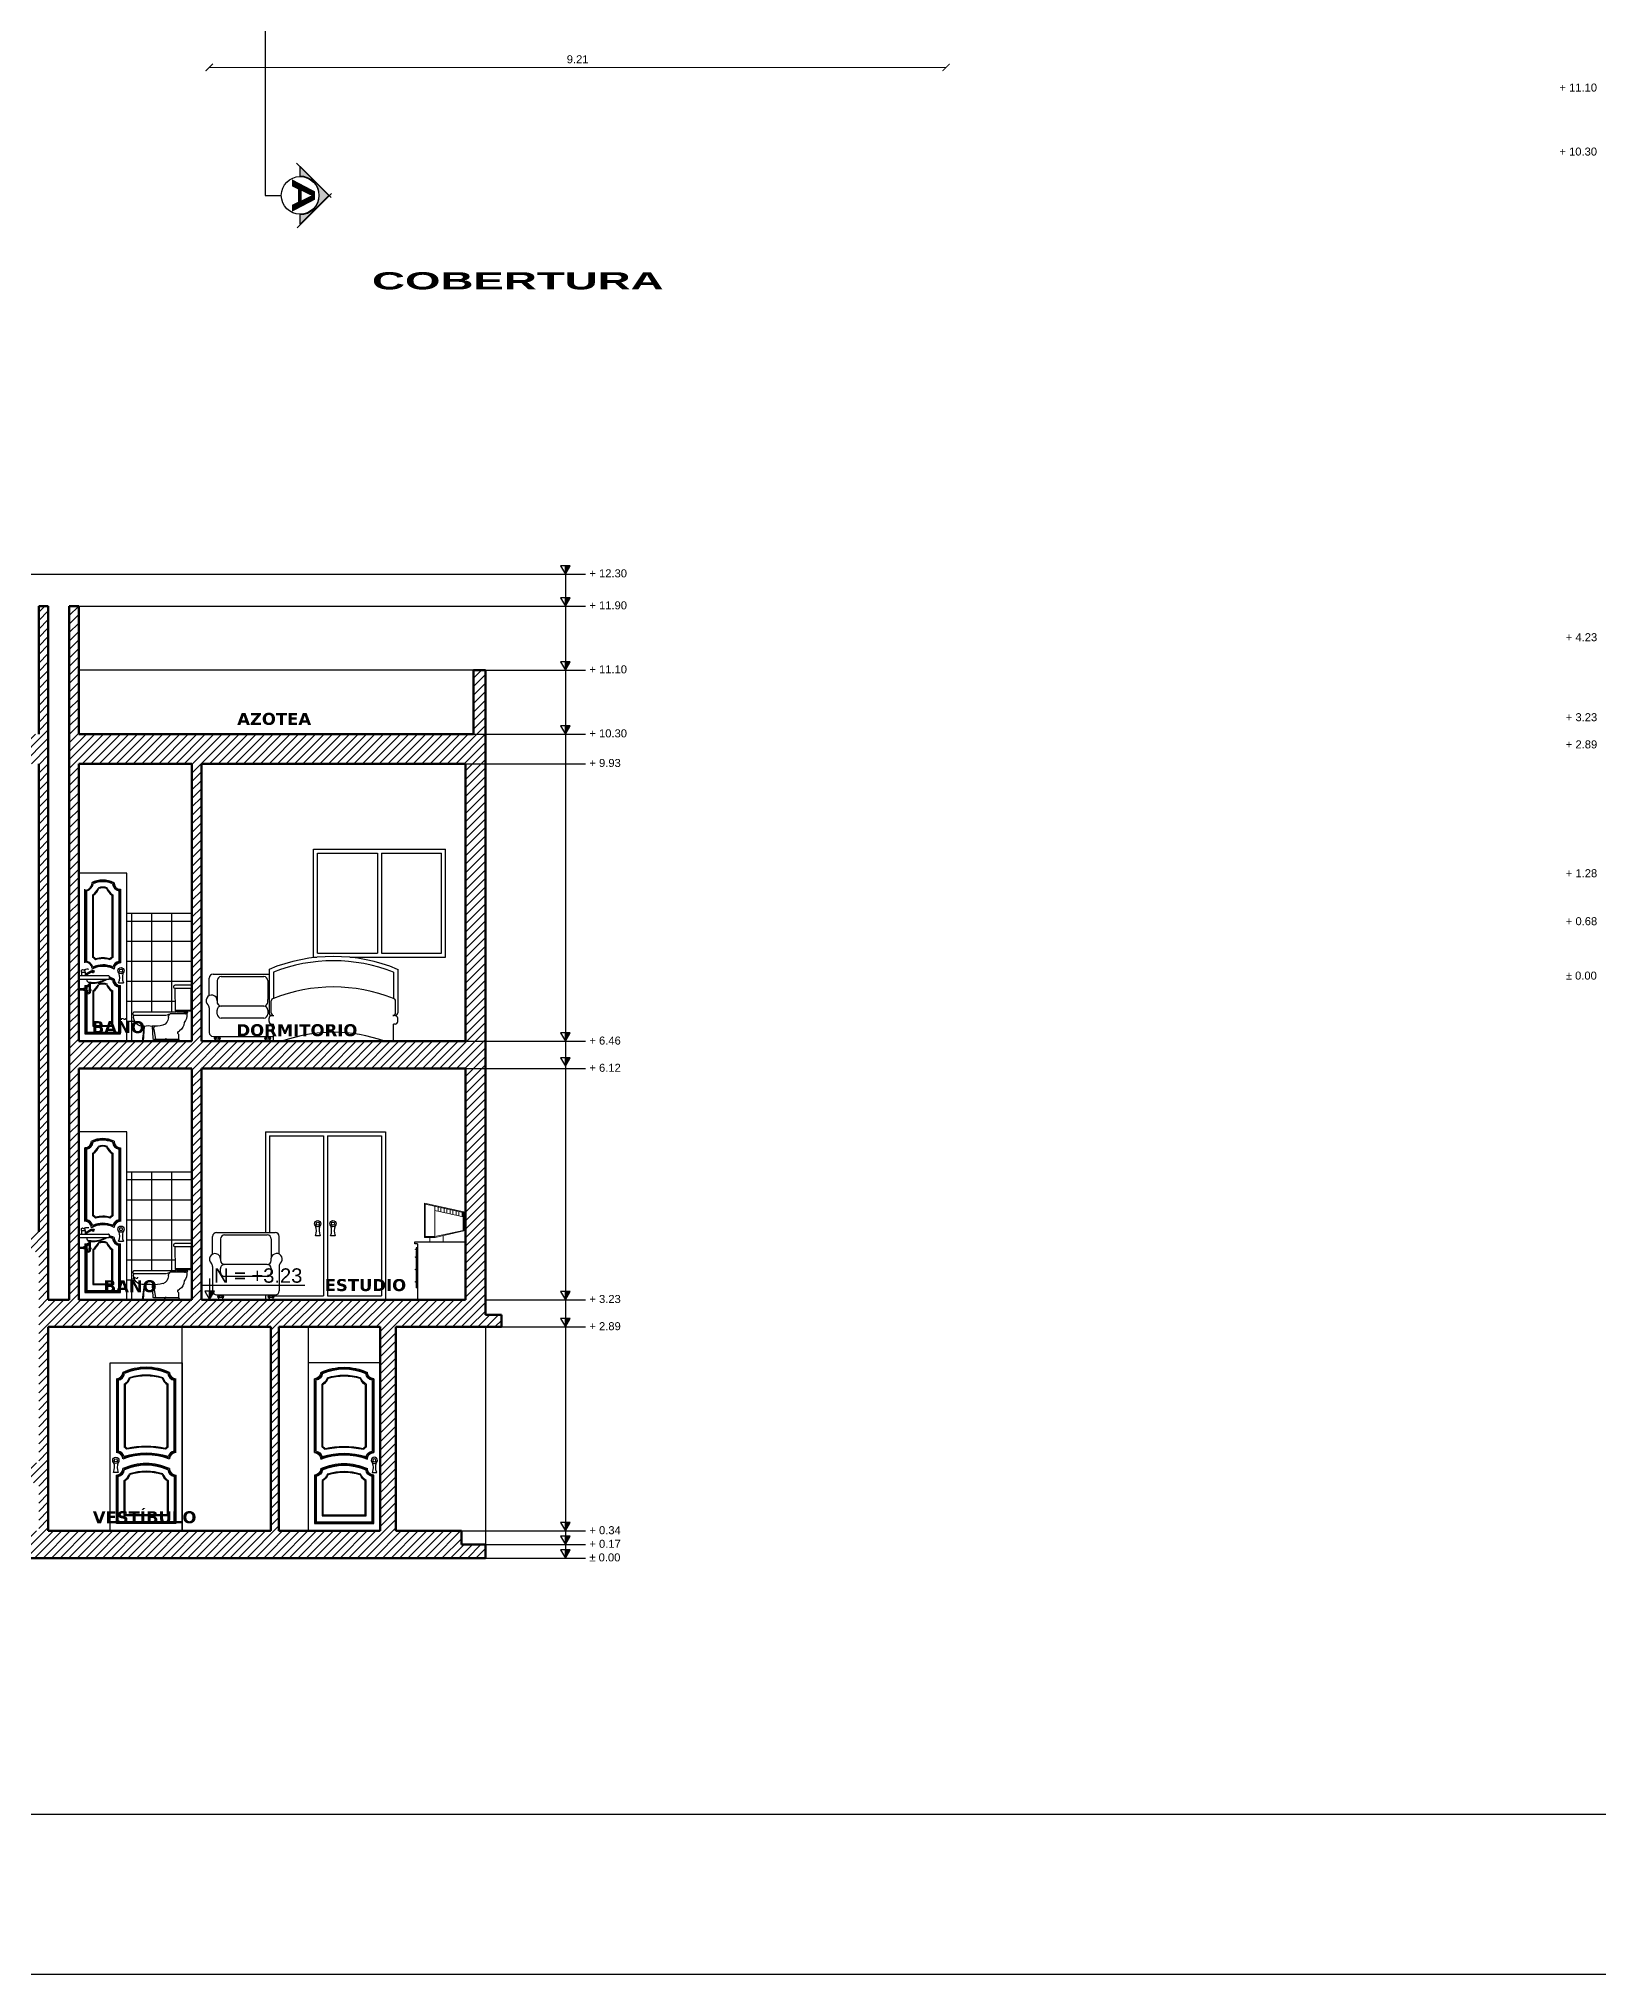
# Model space of a CAD drawing. Header units: inches. Extents: x 20.7 to 104.8, y 84.5 to 143.9.
# Drawn here: x 65.79 to 85.28, y 84.49 to 108.68 of the extents above; entities that cross this region are included whole.
import ezdxf
from ezdxf.enums import TextEntityAlignment as Align

# ---------------------------------------------------------------- set-up
doc = ezdxf.new("R2010")
doc.units = ezdxf.units.IN
doc.header["$MEASUREMENT"] = 0
doc.linetypes.add('CONTINUA', pattern=[0])
for name, color, linetype in [('Baño', 2, 'Continuous'), ('Cotas', 60, 'Continuous'), ('Electrodomésticos', 34, 'Continuous'), ('Formato', 77, 'Continuous'), ('Linea de corte', 30, 'Continuous'), ('Mobiliario', 2, 'Continuous'), ('Pared lejana', 152, 'Continuous'), ('Puertas', 1, 'Continuous'), ('Texto', 98, 'Continuous'), ('Textura piso', 8, 'Continuous'), ('Ventana', 4, 'Continuous')]:
    doc.layers.add(name, color=color, linetype=linetype)
doc.layers.add('Paredes', color=5, linetype='Continuous', lineweight=80)
doc.styles.add('SANSSERIFBOLD', font='sasb____.pfb', dxfattribs={"width": 0.85, "height": 0.6})
doc.styles.get("Standard").update_dxf_attribs({"font": 'arial.ttf'})
doc.dimstyles.new('Cotas', dxfattribs={"dimtxt": 0.1, "dimasz": 0.09, "dimexe": 0.2, "dimexo": 0.4, "dimgap": 0.05, "dimtad": 1, "dimzin": 0, "dimdsep": 46, "dimtxsty": 'Standard', "dimblk": 'ARCHTICK', "dimcen": 0.09, "dimse1": 1, "dimse2": 1, "dimclrd": 60, "dimclre": 256, "dimadec": 0, "dimazin": 0, "dimtfac": 1, "dimtix": 1, "dimtofl": 0, "dimtmove": 1, "dimatfit": 3, "dimfxl": 0, "dimtolj": 1, "dimtzin": 0, "dimlwd": 9, "dimarcsym": 0})

# ---------------------------------------------------------------- blocks, each defined once
blk = doc.blocks.new('Puerta ele')
at = {"layer": 'Puertas', "linetype": 'Continuous'}
for p, q in [((330.196, 32.366), (330.196, 34.466)), ((330.196, 34.466), (331.096, 34.466)), ((331.096, 34.466), (331.096, 32.366)), ((330.274, 34.267), (330.274, 33.346)), ((330.285, 34.257), (330.285, 33.356)), ((330.296, 34.248), (330.296, 33.365)), ((330.371, 34.199), (330.371, 33.414)), ((330.382, 34.193), (330.382, 33.42)), ((330.91, 33.42), (330.91, 34.193)), ((330.921, 33.414), (330.921, 34.199)), ((330.996, 33.365), (330.996, 34.248)), ((331.007, 33.356), (331.007, 34.257)), ((331.018, 33.346), (331.018, 34.267)), ((330.297, 33.098), (330.238, 33.098)), ((330.274, 32.458), (330.274, 33.064)), ((330.285, 32.469), (330.285, 33.054)), ((330.296, 32.48), (330.296, 33.045)), ((330.371, 32.555), (330.371, 32.996)), ((330.382, 32.566), (330.382, 32.99)), ((330.91, 32.99), (330.91, 32.566)), ((330.921, 32.996), (330.921, 32.555)), ((330.996, 33.045), (330.996, 32.48)), ((331.007, 33.054), (331.007, 32.469)), ((331.018, 33.064), (331.018, 32.458)), ((331.018, 32.458), (330.274, 32.458)), ((331.007, 32.469), (330.285, 32.469)), ((330.996, 32.48), (330.296, 32.48)), ((330.921, 32.555), (330.371, 32.555)), ((330.91, 32.566), (330.382, 32.566)), ((331.096, 32.366), (330.196, 32.366))]:
    blk.add_line(p, q, dxfattribs=at)
for radius in [0.039, 0.0194]:
    blk.add_circle((330.267, 33.248), radius, dxfattribs=at)
for centre, radius, start, end in [((330.646, 33.715), 0.696, 65.282, 114.718), ((330.646, 33.709), 0.691, 66.0655, 113.9345), ((330.646, 33.703), 0.687, 66.8231, 113.1769), ((330.274, 34.348), 0.0807, 270, 360), ((330.274, 34.348), 0.0915, 276.7563, 355.959), ((330.274, 34.348), 0.102, 282.1532, 352.5847), ((330.274, 34.348), 0.178, 303.0557, 338.1439), ((330.274, 34.348), 0.188, 304.8499, 336.776), ((330.646, 33.649), 0.665, 71.8684, 108.1316), ((330.646, 33.64), 0.664, 72.5911, 107.4089), ((331.018, 34.348), 0.188, 203.224, 235.1501), ((331.018, 34.348), 0.178, 201.8561, 236.9443), ((331.018, 34.348), 0.102, 187.4153, 257.8468), ((331.018, 34.348), 0.0915, 184.041, 263.2437), ((331.018, 34.348), 0.0807, 180, 270), ((330.274, 33.265), 0.178, 42.8508, 56.9443), ((330.274, 33.265), 0.188, 44.874, 55.1501), ((330.646, 32.327), 1.086, 77.1532, 102.8468), ((330.646, 32.312), 1.111, 77.6199, 102.3801), ((331.018, 33.265), 0.188, 124.8499, 135.126), ((331.018, 33.265), 0.178, 123.0557, 137.1492), ((330.092, 33.161), 0.159, 336.6196, 22.0435), ((330.274, 33.265), 0.0807, 0, 90), ((330.443, 33.161), 0.159, 157.9565, 203.3804), ((330.274, 33.265), 0.0915, 9.8943, 83.2437), ((330.274, 33.265), 0.102, 17.2566, 77.8468), ((330.646, 32.462), 0.854, 70.0822, 109.9178), ((330.646, 32.513), 0.696, 65.282, 114.718), ((330.646, 32.444), 0.882, 71.3895, 108.6105), ((330.646, 32.506), 0.691, 66.0655, 113.9345), ((330.646, 32.428), 0.909, 72.4562, 107.5438), ((330.646, 32.5), 0.687, 66.8231, 113.1769), ((331.018, 33.265), 0.102, 102.1532, 162.7434), ((331.018, 33.265), 0.0915, 96.7563, 170.1057), ((331.018, 33.265), 0.0807, 90, 180), ((330.274, 33.145), 0.0807, 270, 360), ((330.274, 33.145), 0.0915, 276.7563, 355.959), ((330.274, 33.145), 0.102, 282.1532, 352.5847), ((330.274, 33.145), 0.178, 303.0557, 338.1439), ((330.274, 33.145), 0.188, 304.8499, 336.776), ((330.646, 32.447), 0.665, 71.8684, 108.1316), ((330.646, 32.437), 0.664, 72.5911, 107.4089), ((331.018, 33.145), 0.188, 203.224, 235.1501), ((331.018, 33.145), 0.178, 201.8561, 236.9443), ((331.018, 33.145), 0.102, 187.4153, 257.8468), ((331.018, 33.145), 0.0915, 184.041, 263.2437), ((331.018, 33.145), 0.0807, 180, 270)]:
    blk.add_arc(centre, radius, start, end, dxfattribs=at)
blk = doc.blocks.new('wc')
at = {"layer": 'Baño'}
for p, q in [((319.855, 21.444), (319.855, 21.464)), ((319.865, 21.474), (320.072, 21.474)), ((319.865, 21.434), (320.072, 21.434)), ((319.865, 21.434), (319.868, 21.152)), ((320.072, 21.434), (320.069, 21.152)), ((320.082, 21.444), (320.082, 21.464)), ((319.868, 21.152), (320.069, 21.152)), ((319.868, 21.152), (319.876, 21.141)), ((319.876, 21.141), (320.061, 21.141)), ((319.917, 21.108), (320.13, 21.108)), ((319.927, 21.141), (319.927, 21.128)), ((319.927, 21.128), (319.949, 21.128)), ((319.929, 21.128), (319.929, 21.11)), ((319.947, 21.128), (319.929, 21.124)), ((319.929, 21.126), (319.937, 21.128)), ((319.947, 21.124), (319.929, 21.121)), ((319.947, 21.121), (319.929, 21.118)), ((319.947, 21.118), (319.929, 21.115)), ((319.947, 21.114), (319.929, 21.111)), ((319.929, 21.11), (319.947, 21.11)), ((319.933, 21.128), (319.933, 21.141)), ((319.947, 21.112), (319.94, 21.11)), ((319.942, 21.128), (319.942, 21.141)), ((319.947, 21.11), (319.947, 21.128)), ((319.949, 21.128), (319.949, 21.141)), ((319.949, 21.129), (320.036, 21.129)), ((320.04, 21.141), (320.036, 21.129)), ((320.046, 21.141), (320.05, 21.129)), ((320.05, 21.129), (320.597, 21.129)), ((320.069, 21.152), (320.061, 21.141)), ((320.184, 21.089), (320.597, 21.089)), ((320.019, 20.782), (320.013, 20.759)), ((320.013, 20.759), (320.491, 20.759)), ((320.019, 20.782), (320.022, 20.846)), ((320.019, 20.782), (320.34, 20.782)), ((320.34, 20.915), (320.319, 20.782)), ((320.359, 20.935), (320.34, 20.915)), ((320.36, 20.95), (320.35, 20.792)), ((320.463, 20.95), (320.489, 20.761)), ((320.463, 20.95), (320.475, 20.761))]:
    blk.add_line(p, q, dxfattribs=at)
for centre, radius, start, end in [((319.865, 21.464), 0.01, 90, 180), ((319.865, 21.444), 0.01, 180, 270), ((320.072, 21.464), 0.01, 0, 90), ((320.072, 21.444), 0.01, 270, 0), ((319.94, 21.124), 0.0286, 144.606, 214.938), ((320.061, 21.094), 0.145, 174.3823, 221.4627), ((320.086, 21.058), 0.0674, 3.5802, 48.3296), ((320.127, 21.064), 0.0442, 52.4149, 85.745), ((320.262, 21.065), 0.109, 181.7559, 250.1429), ((320.182, 21.134), 0.0449, 230.8332, 271.9088), ((320.477, 21.071), 0.121, 263.3815, 8.6067), ((320.583, 21.109), 0.024, 303.6309, 56.3691), ((320.087, 21.003), 0.135, 182.2286, 236.0221), ((320.009, 20.867), 0.0244, 301.2229, 83.5813), ((320.188, 20.784), 0.00839, 355.0961, 184.9039), ((320.241, 20.761), 0.0418, 148.1592, 181.9786), ((320.331, 21.368), 0.418, 255.3386, 274.1335), ((320.313, 20.923), 0.0279, 342.857, 73.2642), ((320.34, 20.792), 0.01, 270, 356.3806), ((320.411, 20.771), 0.187, 74.0235, 105.9765)]:
    blk.add_arc(centre, radius, start, end, dxfattribs=at)
blk = doc.blocks.new('Lavaca')
at = {"layer": 'Baño'}
for p, q in [((329.794, 16.793), (330.272, 16.793)), ((329.794, 16.739), (329.794, 16.793)), ((329.794, 16.739), (330.281, 16.739)), ((329.929, 16.707), (329.929, 16.739)), ((330.281, 16.784), (330.281, 16.739)), ((329.794, 16.594), (329.799, 16.585)), ((329.794, 16.558), (329.794, 16.594)), ((329.799, 16.567), (329.794, 16.558)), ((329.799, 16.585), (329.871, 16.585)), ((329.799, 16.585), (329.799, 16.567)), ((329.799, 16.567), (329.871, 16.567)), ((329.884, 16.59), (329.871, 16.59)), ((329.871, 16.59), (329.871, 16.563)), ((329.871, 16.563), (329.884, 16.563)), ((329.884, 16.563), (329.884, 16.59)), ((329.889, 16.585), (329.884, 16.59)), ((329.884, 16.563), (329.889, 16.567)), ((329.893, 16.585), (329.889, 16.585)), ((329.889, 16.567), (329.889, 16.585)), ((329.893, 16.567), (329.889, 16.567)), ((329.938, 16.549), (329.902, 16.549)), ((329.902, 16.549), (329.902, 16.54)), ((329.902, 16.54), (329.938, 16.54)), ((329.92, 16.549), (329.92, 16.54)), ((329.956, 16.676), (329.932, 16.7)), ((329.938, 16.54), (329.938, 16.549)), ((329.992, 16.685), (329.947, 16.685)), ((329.956, 16.676), (329.992, 16.676)), ((329.992, 16.567), (329.956, 16.567)), ((329.956, 16.567), (329.956, 16.558)), ((329.956, 16.558), (329.992, 16.558)), ((329.961, 16.676), (329.961, 16.671)), ((329.961, 16.671), (329.988, 16.671)), ((329.965, 16.567), (329.965, 16.671)), ((329.965, 16.54), (329.965, 16.558)), ((329.974, 16.567), (329.974, 16.558)), ((329.983, 16.567), (329.983, 16.671)), ((329.983, 16.54), (329.983, 16.558)), ((329.988, 16.671), (329.988, 16.676)), ((329.992, 16.558), (329.992, 16.567))]:
    blk.add_line(p, q, dxfattribs=at)
at = {"layer": 'Baño', "ltscale": 0.5}
for p, q in [((330.012, 16.838), (330.014, 16.857)), ((330.032, 16.836), (330.012, 16.838)), ((330.035, 16.856), (330.032, 16.836)), ((330.039, 16.871), (330.035, 16.856))]:
    blk.add_line(p, q, dxfattribs=at)
for points in [[(329.842, 16.851), (329.837, 16.851), (329.837, 16.864, -0.240245), (329.852, 16.894, -0.5249)], [(329.895, 16.815), (329.981, 16.864, -0.193269), (330.039, 16.871)], [(329.895, 16.797), (329.989, 16.85, -0.193269), (330.035, 16.856, -0.193269)]]:
    blk.add_lwpolyline(points, format="xyb", dxfattribs=at)
blk.add_lwpolyline([(329.842, 16.793), (329.842, 16.851), (329.895, 16.851), (329.895, 16.793)], dxfattribs=at)
for centre, radius, start, end in [((329.875, 16.914), 0.0304, 221.3532, 294.5649), ((329.929, 16.796), 0.0991, 74.1745, 114.5649), ((329.856, 16.861), 0.0405, 345.4552, 38.5853)]:
    blk.add_arc(centre, radius, start, end, dxfattribs=at)
at = {"layer": 'Baño'}
for centre, radius, start, end in [((330.019, 17.104), 0.42, 266.3558, 299.6334), ((330.027, 17.071), 0.397, 264.9233, 303.1492), ((330.272, 16.784), 0.00901, 0, 90), ((329.893, 16.549), 0.036, 0, 90), ((329.893, 16.549), 0.018, 0, 90), ((329.947, 16.54), 0.036, 180, 0), ((329.938, 16.706), 0.00901, 180, 225), ((329.947, 16.54), 0.018, 180, 0)]:
    blk.add_arc(centre, radius, start, end, dxfattribs=at)
blk = doc.blocks.new('Cama co')
for p, q in [((318.495, 18.298), (318.495, 17.752)), ((318.548, 18.261), (318.548, 17.933)), ((320.048, 18.261), (320.048, 17.933)), ((320.102, 18.298), (320.102, 17.752)), ((318.495, 17.645), (318.495, 17.687)), ((318.521, 17.752), (318.521, 17.902)), ((318.527, 17.72), (318.554, 17.72)), ((320.07, 17.72), (320.043, 17.72)), ((320.075, 17.752), (320.075, 17.902)), ((320.102, 17.645), (320.102, 17.687)), ((318.527, 17.612), (318.548, 17.612)), ((318.548, 17.398), (318.548, 17.612)), ((320.048, 17.398), (320.048, 17.612)), ((320.07, 17.612), (320.048, 17.612)), ((318.655, 17.398), (318.548, 17.398)), ((319.941, 17.398), (320.048, 17.398))]:
    blk.add_line(p, q)
for centre, radius, start, end in [((319.298, 16.369), 2.089, 67.3801, 112.6199), ((319.298, 16.369), 2.036, 68.3817, 111.6183), ((318.554, 17.902), 0.0321, 99.5941, 180.0192), ((319.298, 16.041), 2.036, 68.3817, 111.6183), ((320.043, 17.902), 0.0321, 359.9808, 80.4059), ((318.527, 17.752), 0.0321, 179.9729, 270.0271), ((318.527, 17.687), 0.0321, 89.9808, 180.0192), ((318.554, 17.752), 0.0321, 179.9808, 270.0192), ((320.043, 17.752), 0.0321, 269.9808, 0.0192), ((320.07, 17.752), 0.0321, 269.9729, 0.0192), ((320.07, 17.687), 0.0321, 359.9808, 90.0192), ((318.527, 17.645), 0.0321, 179.9808, 270.0192), ((319.298, 15.616), 1.894, 70.1609, 109.8391), ((320.07, 17.645), 0.0321, 269.9808, 0.0192)]:
    blk.add_arc(centre, radius, start, end)
at = {"layer": 'Mobiliario'}
blk.add_line((320.048, 17.398), (320.048, 17.398), dxfattribs=at)
blk = doc.blocks.new('puerta ed')
at = {"layer": 'Puertas', "linetype": 'Continuous'}
for p, q in [((316.715, 32.19), (316.115, 32.19)), ((316.115, 32.19), (316.115, 30.09)), ((316.715, 30.09), (316.715, 32.19)), ((316.193, 31.069), (316.193, 31.99)), ((316.204, 31.08), (316.204, 31.98)), ((316.215, 31.089), (316.215, 31.971)), ((316.615, 31.971), (316.615, 31.089)), ((316.626, 31.98), (316.626, 31.08)), ((316.637, 31.99), (316.637, 31.069)), ((316.29, 31.138), (316.29, 31.922)), ((316.301, 31.143), (316.301, 31.917)), ((316.529, 31.917), (316.529, 31.143)), ((316.54, 31.922), (316.54, 31.138)), ((316.193, 30.788), (316.193, 30.748)), ((316.193, 30.734), (316.193, 30.182)), ((316.204, 30.778), (316.204, 30.745)), ((316.204, 30.728), (316.204, 30.72)), ((316.215, 30.768), (316.215, 30.737)), ((316.614, 30.822), (316.673, 30.822)), ((316.615, 30.203), (316.615, 30.768)), ((316.626, 30.192), (316.626, 30.778)), ((316.637, 30.182), (316.637, 30.788)), ((316.204, 30.713), (316.204, 30.192)), ((316.215, 30.693), (316.215, 30.203)), ((316.29, 30.72), (316.29, 30.278)), ((316.301, 30.714), (316.301, 30.289)), ((316.529, 30.289), (316.529, 30.714)), ((316.54, 30.278), (316.54, 30.72)), ((316.29, 30.278), (316.54, 30.278)), ((316.301, 30.289), (316.529, 30.289)), ((316.115, 30.09), (316.715, 30.09)), ((316.193, 30.182), (316.637, 30.182)), ((316.204, 30.192), (316.626, 30.192)), ((316.215, 30.203), (316.615, 30.203))]:
    blk.add_line(p, q, dxfattribs=at)
for radius in [0.039, 0.0194]:
    blk.add_circle((316.644, 30.972), radius, dxfattribs=at)
for centre, radius, start, end in [((316.193, 32.071), 0.0915, 276.7563, 355.959), ((316.193, 32.071), 0.102, 282.1532, 352.5847), ((316.193, 32.071), 0.178, 303.0557, 338.3284), ((316.193, 32.071), 0.188, 304.8499, 337.3092), ((316.637, 32.071), 0.188, 202.8463, 235.1501), ((316.637, 32.071), 0.178, 201.8561, 236.9443), ((316.637, 32.071), 0.102, 187.4153, 257.8468), ((316.637, 32.071), 0.0915, 184.041, 263.2437), ((316.637, 32.071), 0.0807, 180, 270), ((316.193, 30.989), 0.0915, 9.8943, 83.2437), ((316.193, 30.989), 0.102, 17.2566, 77.8468), ((316.193, 30.989), 0.178, 42.3361, 56.9443), ((316.193, 30.989), 0.188, 44.1658, 55.1501), ((316.637, 30.989), 0.188, 124.8499, 135.126), ((316.637, 30.989), 0.178, 123.0557, 136.8765), ((316.637, 30.989), 0.102, 102.1532, 161.1084), ((316.637, 30.989), 0.0915, 96.7563, 167.9569), ((316.637, 30.989), 0.0807, 90, 177.3597), ((316.193, 30.868), 0.0807, 270, 313.3906), ((316.193, 30.868), 0.0915, 276.7563, 307.3115), ((316.193, 30.868), 0.102, 282.1532, 302.8433), ((316.193, 30.868), 0.178, 303.0557, 337.7502), ((316.193, 30.868), 0.188, 304.8499, 336.776), ((316.637, 30.868), 0.188, 203.224, 235.1501), ((316.637, 30.868), 0.178, 202.2498, 236.9443), ((316.637, 30.868), 0.102, 187.4153, 257.8468), ((316.637, 30.868), 0.0915, 184.2598, 263.2437), ((316.637, 30.868), 0.0807, 180.5111, 270), ((316.468, 30.885), 0.159, 336.6196, 22.0435), ((316.819, 30.885), 0.159, 157.9565, 203.3804)]:
    blk.add_arc(centre, radius, start, end, dxfattribs=at)
at = {"layer": 'Puertas'}
for centre, radius, start, end in [((316.415, 31.783), 0.321, 63.9462, 116.0538), ((316.415, 31.783), 0.311, 65.1941, 114.8059), ((316.415, 31.783), 0.301, 66.438, 113.562), ((316.415, 31.884), 0.134, 64.5328, 114.9321), ((316.415, 31.884), 0.124, 66.7847, 112.6403), ((316.419, 30.724), 0.302, 62.8881, 118.6218), ((316.419, 30.724), 0.311, 65.5965, 115.8002), ((316.419, 30.724), 0.321, 67.8111, 113.4644), ((316.419, 30.812), 0.311, 73.4925, 107.6321), ((316.419, 30.812), 0.321, 74.7354, 106.3516), ((316.415, 30.681), 0.134, 64.5328, 115.4672), ((316.415, 30.681), 0.124, 66.7847, 113.2153), ((316.415, 30.579), 0.321, 63.9462, 75.5736), ((316.415, 30.579), 0.311, 65.1941, 75.0993), ((316.415, 30.579), 0.301, 66.438, 74.5924)]:
    blk.add_arc(centre, radius, start, end, dxfattribs=at)
blk = doc.blocks.new('Sill2')
at = {"layer": 'Mobiliario', "linetype": 'Continuous', "ltscale": 0.03}
for p, q in [((317.796, 34.16), (318.495, 34.16)), ((317.896, 34.128), (318.428, 34.128)), ((317.746, 33.89), (317.746, 34.11)), ((317.846, 34.078), (317.846, 33.81)), ((318.478, 34.078), (318.478, 33.841)), ((317.746, 33.737), (317.746, 33.43)), ((317.846, 33.66), (317.846, 33.71)), ((317.846, 33.66), (317.846, 33.71)), ((318.428, 33.76), (317.896, 33.76)), ((318.478, 33.81), (318.478, 33.841)), ((318.478, 33.71), (318.478, 33.66)), ((318.428, 33.61), (317.896, 33.61)), ((317.796, 33.38), (317.844, 33.38)), ((317.796, 33.38), (318.528, 33.38)), ((317.807, 33.35), (317.887, 33.35)), ((317.82, 33.37), (317.82, 33.38)), ((317.827, 33.36), (317.82, 33.37)), ((317.827, 33.36), (317.827, 33.38)), ((317.867, 33.36), (317.867, 33.38)), ((317.867, 33.36), (317.874, 33.37)), ((317.874, 33.37), (317.874, 33.38)), ((318.437, 33.35), (318.517, 33.35)), ((318.45, 33.37), (318.45, 33.38)), ((318.457, 33.36), (318.45, 33.37)), ((318.457, 33.36), (318.457, 33.38)), ((318.478, 33.38), (318.528, 33.38)), ((318.497, 33.36), (318.497, 33.38)), ((318.497, 33.36), (318.503, 33.37)), ((318.503, 33.37), (318.503, 33.38))]:
    blk.add_line(p, q, dxfattribs=at)
for centre, radius, start, end in [((317.796, 34.11), 0.05, 90, 180), ((317.896, 34.078), 0.05, 90, 180), ((318.428, 34.078), 0.05, 0, 90), ((317.776, 33.827), 0.07, 0, 228.1897), ((318.547, 33.827), 0.07, 138.1773, 167.8758), ((317.696, 33.737), 0.05, 0, 48.1897), ((317.896, 33.81), 0.05, 180, 270), ((317.896, 33.81), 0.05, 180, 233.1301), ((317.893, 33.712), 0.0475, 87.0331, 183.0575), ((317.896, 33.66), 0.05, 180, 270), ((318.428, 33.81), 0.05, 270, 0), ((318.428, 33.71), 0.05, 0, 90), ((318.428, 33.66), 0.05, 270, 0), ((317.796, 33.43), 0.05, 180, 270), ((317.847, 33.35), 0.04, 132.1934, 180), ((317.847, 33.35), 0.03, 180, 0), ((317.847, 33.345), 0.025, 36.8699, 143.1301), ((317.847, 33.35), 0.04, 0, 47.8066), ((318.477, 33.35), 0.04, 132.1934, 180), ((318.477, 33.35), 0.03, 180, 0), ((318.477, 33.345), 0.025, 36.8699, 143.1301), ((318.477, 33.35), 0.04, 0, 47.8066), ((318.528, 33.43), 0.05, 270, 293.3848)]:
    blk.add_arc(centre, radius, start, end, dxfattribs=at)
blk = doc.blocks.new('sill3')
at = {"layer": 'Mobiliario', "linetype": 'Continuous', "ltscale": 0.03}
for p, q in [((317.788, 30.66), (317.788, 30.88)), ((317.838, 30.93), (318.571, 30.93)), ((317.888, 30.849), (317.888, 30.58)), ((317.938, 30.899), (318.471, 30.899)), ((318.521, 30.849), (318.521, 30.611)), ((318.621, 30.659), (318.621, 30.88)), ((317.788, 30.507), (317.788, 30.2)), ((318.471, 30.53), (317.938, 30.53)), ((318.521, 30.58), (318.521, 30.611)), ((318.621, 30.509), (318.621, 30.2)), ((317.888, 30.43), (317.888, 30.48)), ((317.888, 30.43), (317.888, 30.48)), ((318.471, 30.38), (317.938, 30.38)), ((318.521, 30.48), (318.521, 30.43)), ((317.838, 30.15), (317.887, 30.15)), ((317.838, 30.15), (318.571, 30.15)), ((317.849, 30.12), (317.929, 30.12)), ((317.862, 30.141), (317.862, 30.15)), ((317.869, 30.13), (317.862, 30.141)), ((317.869, 30.13), (317.869, 30.15)), ((317.909, 30.13), (317.909, 30.15)), ((317.909, 30.13), (317.916, 30.141)), ((317.916, 30.141), (317.916, 30.15)), ((318.479, 30.12), (318.559, 30.12)), ((318.492, 30.141), (318.492, 30.15)), ((318.499, 30.13), (318.492, 30.141)), ((318.499, 30.13), (318.499, 30.15)), ((318.521, 30.15), (318.571, 30.15)), ((318.539, 30.13), (318.539, 30.15)), ((318.539, 30.13), (318.546, 30.141)), ((318.546, 30.141), (318.546, 30.15))]:
    blk.add_line(p, q, dxfattribs=at)
for centre, radius, start, end in [((317.838, 30.88), 0.05, 90, 180), ((317.938, 30.849), 0.05, 90, 180), ((318.471, 30.849), 0.05, 0, 90), ((318.571, 30.88), 0.05, 0, 90), ((317.818, 30.597), 0.07, 0, 228.1897), ((317.738, 30.507), 0.05, 0, 48.1897), ((317.938, 30.58), 0.05, 180, 270), ((317.938, 30.58), 0.05, 180, 233.1301), ((317.936, 30.482), 0.0475, 87.0331, 183.0575), ((318.471, 30.58), 0.05, 270, 0), ((318.471, 30.48), 0.05, 0, 90), ((318.589, 30.597), 0.07, 312.8185, 167.8758), ((318.671, 30.509), 0.05, 132.8185, 180), ((317.938, 30.43), 0.05, 180, 270), ((318.471, 30.43), 0.05, 270, 0), ((317.838, 30.2), 0.05, 180, 270), ((317.889, 30.12), 0.04, 132.1934, 180), ((317.889, 30.12), 0.03, 180, 0), ((317.889, 30.115), 0.025, 36.8699, 143.1301), ((317.889, 30.12), 0.04, 0, 47.8066), ((318.519, 30.12), 0.04, 132.1934, 180), ((318.519, 30.12), 0.03, 180, 0), ((318.519, 30.115), 0.025, 36.8699, 143.1301), ((318.519, 30.12), 0.04, 0, 47.8066), ((318.571, 30.2), 0.05, 270, 0)]:
    blk.add_arc(centre, radius, start, end, dxfattribs=at)
blk = doc.blocks.new('Mesa es')
at = {"layer": 'Mobiliario'}
for p, q in [((320.318, 30.79), (320.318, 30.815)), ((320.318, 30.815), (320.948, 30.815)), ((320.348, 30.79), (320.318, 30.79)), ((320.348, 30.738), (320.333, 30.738)), ((320.333, 30.738), (320.333, 30.703)), ((320.348, 30.79), (320.348, 30.09)), ((320.948, 30.815), (320.948, 30.09)), ((320.333, 30.703), (320.348, 30.703)), ((320.333, 30.698), (320.333, 30.548)), ((320.348, 30.698), (320.333, 30.698)), ((320.348, 30.548), (320.333, 30.548)), ((320.333, 30.543), (320.333, 30.393)), ((320.348, 30.543), (320.333, 30.543)), ((320.348, 30.698), (320.348, 30.548)), ((320.348, 30.543), (320.348, 30.393)), ((320.348, 30.393), (320.333, 30.393)), ((320.333, 30.388), (320.333, 30.238)), ((320.348, 30.388), (320.333, 30.388)), ((320.348, 30.388), (320.348, 30.238)), ((320.348, 30.238), (320.333, 30.238)), ((320.948, 30.09), (320.348, 30.09))]:
    blk.add_line(p, q, dxfattribs=at)
for centre in [(320.329, 30.72), (320.329, 30.623), (320.329, 30.468), (320.329, 30.313)]:
    blk.add_circle(centre, 0.00375, dxfattribs=at)
blk = doc.blocks.new('T')
at = {"ltscale": 0.5}
blk.add_hatch(color=256, dxfattribs=at).paths.add_polyline_path([(2.6, 0), (0, 0), (2.6, -1.5)])
blk.add_line((0, 0), (2.6, 0), dxfattribs=at)
at = {"linetype": 'Continuous', "ltscale": 0.5}
blk.add_lwpolyline([(0, 0), (2.6, -1.5), (2.6, 1.5)], close=True, dxfattribs=at)
blk = doc.blocks.new('nivel c')
at = {"layer": 'Cotas'}
for p, q in [((230.884, 33.149), (232.159, 33.149)), ((230.97, 33.232), (230.97, 32.969))]:
    blk.add_line(p, q, dxfattribs=at)
at = {"layer": 'Cotas', "color": 8, "xscale": 0.03999999999996362, "yscale": 0.03999999999996362, "zscale": 0.03999999999996362, "rotation": 90}
blk.add_blockref('T', (230.97, 32.969), dxfattribs=at)
blk = doc.blocks.new('_ArchTick')
at = {"color": 0, "linetype": 'ByBlock', "const_width": 0.15}
blk.add_lwpolyline([(-0.5, -0.5), (0.5, 0.5)], dxfattribs=at)
blk = doc.blocks.new('*D360')
at = {"layer": 'Cotas', "color": 60, "linetype": 'CONTINUA', "lineweight": 9, "transparency": 16777216}
blk.add_line((77.127, 108.321), (67.917, 108.321), dxfattribs=at)
at = {"layer": 'Defpoints', "color": 0, "transparency": 16777216}
for p in [(67.917, 108.321), (67.917, 108.321), (77.127, 108.321)]:
    blk.add_point(p, dxfattribs=at)
at = {"layer": 'Cotas', "color": 60, "lineweight": 9, "transparency": 16777216, "xscale": 0.09, "yscale": 0.09, "zscale": 0.09, "rotation": 180}
blk.add_blockref('_ArchTick', (67.917, 108.321), dxfattribs=at)
at = {"layer": 'Cotas', "color": 60, "lineweight": 9, "transparency": 16777216, "xscale": 0.09, "yscale": 0.09, "zscale": 0.09}
blk.add_blockref('_ArchTick', (77.127, 108.321), dxfattribs=at)
at = {"layer": 'Cotas', "color": 0, "transparency": 16777216, "insert": (72.522, 108.422), "char_height": 0.1, "attachment_point": 5}
blk.add_mtext('\\A1;9.21', dxfattribs=at)
blk = doc.blocks.new('corte')
at = {"layer": 'Cotas', "linetype": 'ByBlock'}
blk.add_hatch(color=256, dxfattribs=at).paths.add_polyline_path([(29.39, 30.862), (29.029, 30.501), (29.15, 30.501, -1), (29.63, 30.501), (29.751, 30.501)])
at = {"layer": 'Cotas', "color": 3, "linetype": 'Continuous'}
for p, q in [((28.985, 30.457), (29.418, 30.89)), ((29.795, 30.466), (29.366, 30.895))]:
    blk.add_line(p, q, dxfattribs=at)
at = {"layer": 'Cotas', "color": 3}
for p, q in [((29.029, 30.501), (29.39, 30.862)), ((29.39, 30.862), (29.751, 30.501)), ((29.15, 30.501), (29.029, 30.501)), ((29.751, 30.501), (29.63, 30.501))]:
    blk.add_line(p, q, dxfattribs=at)
at = {"layer": 'Cotas', "color": 3, "linetype": 'Continuous'}
blk.add_circle((29.39, 30.501), 0.235, dxfattribs=at)
at = {"layer": 'Cotas', "color": 3}
blk.add_arc((29.39, 30.501), 0.24, 0, 180, dxfattribs=at)
at = {"layer": 'Cotas', "color": 3, "style": 'SANSSERIFBOLD', "width": 1.5}
blk.add_text('A', height=0.288, dxfattribs=at).set_placement((29.392, 30.4), align=Align.CENTER)

msp = doc.modelspace()

# ---------------------------------------------------------------- hatches: boundary and pattern name
at = {"layer": 'Textura piso'}
h = msp.add_hatch(dxfattribs=at)
h.set_pattern_fill('ANSI31', color=256, scale=0.6, style=0)
h.set_pattern_definition([(45, (71.56862, 89.68824), (-0.05303301, 0.05303301), [])])
h.paths.add_polyline_path([(45.882, 90.368), (45.882, 90.028), (45.387, 90.028), (45.387, 89.858), (41.569, 89.858), (41.569, 94.298), (44.59, 94.298), (44.59, 94.498), (41.569, 94.498), (41.569, 94.598), (41.319, 94.598), (41.319, 89.858), (39.934, 89.858), (39.934, 89.688), (71.369, 89.688), (71.369, 89.858), (71.069, 89.858), (71.069, 90.028), (70.249, 90.028), (70.249, 92.578), (71.569, 92.578), (71.569, 92.728), (71.369, 92.728), (71.369, 100.788), (71.219, 100.788), (71.219, 99.988), (66.286, 99.988), (66.286, 101.588), (66.166, 101.588), (66.166, 92.918), (65.906, 92.918), (65.906, 101.588), (65.786, 101.588), (65.786, 99.988), (61.324, 99.988), (61.324, 100.788), (61.174, 100.788), (61.174, 92.918), (51.583, 92.918), (51.583, 93.088), (51.313, 93.088), (51.313, 93.258), (51.043, 93.258), (51.043, 93.428), (50.773, 93.428), (50.773, 93.598), (44.44, 93.598), (44.44, 93.238), (49.954, 93.238), (49.954, 92.578), (50.757, 92.578), (50.757, 92.468), (50.907, 92.468), (50.907, 92.578), (61.174, 92.578), (61.174, 92.328), (62.176, 92.328), (64.876, 90.628), (65.786, 90.628), (65.786, 90.028), (61.697, 90.028), (61.697, 90.198), (61.427, 90.198), (61.427, 90.368)])
h.paths.add_polyline_path([(50.314, 92.918), (50.314, 93.348), (50.431, 93.348), (51.114, 92.918)], flags=16)
h.paths.add_polyline_path([(61.424, 92.578), (62.446, 92.578), (62.446, 92.408), (62.716, 92.408), (62.716, 92.238), (62.986, 92.238), (62.986, 92.068), (63.256, 92.068), (63.256, 91.898), (63.526, 91.898), (63.526, 91.728), (63.796, 91.728), (63.796, 91.558), (64.066, 91.558), (64.066, 91.388), (64.336, 91.388), (64.336, 91.218), (64.606, 91.218), (64.606, 91.048), (64.876, 91.048), (64.876, 90.878), (65.786, 90.878), (65.786, 93.518), (64.876, 93.518), (62.176, 95.218), (61.424, 95.218)], flags=17)
h.paths.add_polyline_path([(61.424, 95.468), (61.424, 99.618), (65.786, 99.618), (65.786, 93.768), (64.876, 93.768), (64.876, 93.938), (64.606, 93.938), (64.606, 94.108), (64.336, 94.108), (64.336, 94.278), (64.066, 94.278), (64.066, 94.448), (63.796, 94.448), (63.796, 94.618), (63.526, 94.618), (63.526, 94.788), (63.256, 94.788), (63.256, 94.958), (62.986, 94.958), (62.986, 95.128), (62.716, 95.128), (62.716, 95.298), (62.446, 95.298), (62.446, 95.468)], flags=16)
h.paths.add_polyline_path([(65.906, 92.578), (65.906, 90.028), (68.689, 90.028), (68.689, 92.578)], flags=17)
h.paths.add_polyline_path([(66.286, 92.918), (66.286, 95.808), (67.699, 95.808), (67.699, 92.918)], flags=16)
h.paths.add_polyline_path([(66.286, 96.148), (66.286, 99.618), (67.699, 99.618), (67.699, 96.148)], flags=16)
h.paths.add_polyline_path([(67.819, 92.918), (67.819, 95.808), (71.119, 95.808), (71.119, 92.918)], flags=16)
h.paths.add_polyline_path([(67.819, 96.148), (67.819, 99.618), (71.119, 99.618), (71.119, 96.148)], flags=16)
h.paths.add_polyline_path([(68.789, 92.578), (68.789, 90.028), (70.053, 90.028), (70.053, 92.578)], flags=17)
h = msp.add_hatch(dxfattribs=at)
h.set_pattern_fill('ANSI37', color=256, scale=2, angle=45, style=0)
h.set_pattern_definition([(90, (67.69896, 96.14824), (-0.25, 6e-17), []), (180, (67.69896, 96.14824), (-6e-17, -0.25), [])])
h.paths.add_polyline_path([(67.699, 97.748), (66.886, 97.748), (66.886, 96.148), (67.078, 96.148), (67.104, 96.336, -0.494368), (66.972, 96.471, -0.535848), (66.972, 96.511), (67.508, 96.511), (67.512, 96.522), (67.496, 96.522), (67.489, 96.533), (67.486, 96.81, -0.414214), (67.476, 96.819), (67.476, 96.839, -0.414214), (67.486, 96.849), (67.689, 96.849, -0.414214), (67.699, 96.839)])
h = msp.add_hatch(dxfattribs=at)
h.set_pattern_fill('ANSI37', color=256, scale=2, angle=45, style=0)
h.set_pattern_definition([(90, (67.69896, 92.91824), (-0.25, 6e-17), []), (180, (67.69896, 92.91824), (-6e-17, -0.25), [])])
h.paths.add_polyline_path([(67.699, 94.518), (66.886, 94.518), (66.886, 92.918), (67.078, 92.918), (67.104, 93.106, -0.494368), (66.972, 93.241, -0.535848), (66.972, 93.281), (67.508, 93.281), (67.512, 93.292), (67.496, 93.292), (67.489, 93.303), (67.486, 93.58, -0.414214), (67.476, 93.589), (67.476, 93.609, -0.414214), (67.486, 93.619), (67.689, 93.619, -0.414214), (67.699, 93.609)])

# ---------------------------------------------------------------- linework, layer by layer
at = {"layer": 'Cotas'}
for p, q in [((64.999, 101.988), (72.619, 101.988)), ((72.369, 101.988), (72.369, 89.688)), ((66.286, 101.588), (72.619, 101.588)), ((71.369, 100.788), (72.619, 100.788)), ((71.219, 99.988), (72.619, 99.988)), ((71.119, 99.618), (72.619, 99.618)), ((71.119, 96.148), (72.619, 96.148)), ((71.119, 95.808), (72.619, 95.808)), ((71.369, 92.918), (72.619, 92.918)), ((71.569, 92.578), (72.619, 92.578)), ((71.069, 90.028), (72.619, 90.028)), ((71.369, 89.858), (72.619, 89.858)), ((71.369, 89.688), (72.619, 89.688))]:
    msp.add_line(p, q, dxfattribs=at)
at = {"layer": 'Electrodomésticos', "linetype": 'CONTINUA', "lineweight": 0}
for p, q in [((71.101, 94.015), (70.608, 94.124)), ((70.608, 94.124), (70.608, 93.697)), ((70.618, 93.707), (70.618, 94.112)), ((70.618, 94.112), (71.091, 94.006)), ((70.739, 94.085), (70.739, 93.707)), ((71.091, 93.955), (70.739, 94.033)), ((70.777, 94.076), (70.777, 94.025)), ((70.814, 94.068), (70.814, 94.017)), ((70.852, 94.06), (70.852, 94.008)), ((70.889, 94.051), (70.889, 94)), ((70.927, 94.043), (70.927, 93.992)), ((70.964, 94.035), (70.964, 93.983)), ((71.002, 94.026), (71.002, 93.975)), ((71.039, 94.018), (71.039, 93.967)), ((71.077, 94.01), (71.077, 93.958)), ((71.091, 94.006), (71.091, 93.785)), ((71.101, 93.777), (71.101, 94.015)), ((70.608, 93.697), (70.741, 93.697)), ((70.739, 93.707), (70.618, 93.707)), ((70.674, 93.697), (70.674, 93.643)), ((70.739, 93.707), (71.091, 93.785)), ((70.741, 93.697), (71.101, 93.777)), ((70.842, 93.719), (70.842, 93.643))]:
    msp.add_line(p, q, dxfattribs=at)
at = {"layer": 'Formato'}
for points in [[(20.685, 84.486), (104.785, 84.486), (104.785, 143.886), (20.685, 143.886)], [(22.685, 86.486), (102.785, 86.486), (102.785, 141.886), (22.685, 141.886)]]:
    msp.add_lwpolyline(points, close=True, dxfattribs=at)
at = {"layer": 'Linea de corte'}
for p, q in [((68.617, 141.171), (68.617, 106.721)), ((68.617, 106.721), (68.817, 106.721))]:
    msp.add_line(p, q, dxfattribs=at)
at = {"layer": 'Mobiliario'}
msp.add_line((69.219, 97.198), (69.264, 97.198), dxfattribs=at)
at = {"layer": 'Pared lejana'}
for p, q in [((71.219, 100.788), (66.286, 100.788)), ((67.579, 90.028), (67.579, 92.578)), ((69.153, 92.578), (69.153, 90.028)), ((71.369, 92.578), (71.369, 89.688))]:
    msp.add_line(p, q, dxfattribs=at)
at = {"layer": 'Paredes'}
for p, q in [((65.786, 101.588), (65.786, 99.988)), ((65.786, 101.588), (65.906, 101.588)), ((65.906, 101.588), (65.906, 92.918)), ((66.166, 101.588), (66.166, 92.918)), ((66.166, 101.588), (66.286, 101.588)), ((66.286, 101.588), (66.286, 99.988)), ((71.369, 100.788), (71.219, 100.788)), ((71.219, 100.788), (71.219, 99.988)), ((71.369, 100.788), (71.369, 92.728)), ((71.219, 99.988), (66.286, 99.988)), ((65.786, 99.618), (65.786, 93.768)), ((67.699, 99.618), (66.286, 99.618)), ((66.286, 99.618), (66.286, 96.148)), ((67.699, 99.618), (67.699, 96.148)), ((71.119, 99.618), (67.819, 99.618)), ((67.819, 99.618), (67.819, 96.148)), ((71.119, 99.618), (71.119, 96.148)), ((67.699, 96.148), (66.286, 96.148)), ((67.819, 96.148), (71.119, 96.148)), ((67.699, 95.808), (66.286, 95.808)), ((66.286, 95.808), (66.286, 92.918)), ((67.699, 95.808), (67.699, 92.918)), ((71.119, 95.808), (67.819, 95.808)), ((67.819, 95.808), (67.819, 92.918)), ((71.119, 95.808), (71.119, 92.918)), ((65.906, 92.918), (66.166, 92.918)), ((67.699, 92.918), (66.286, 92.918)), ((71.119, 92.918), (67.819, 92.918)), ((71.369, 92.728), (71.569, 92.728)), ((71.569, 92.728), (71.569, 92.578)), ((65.906, 92.578), (65.906, 90.028)), ((65.906, 92.578), (68.689, 92.578)), ((68.689, 92.578), (68.689, 90.028)), ((68.789, 92.578), (68.789, 90.028)), ((68.789, 92.578), (70.053, 92.578)), ((70.053, 92.578), (70.053, 90.028)), ((70.249, 92.578), (70.249, 90.028)), ((70.249, 92.578), (71.569, 92.578)), ((68.689, 90.028), (65.906, 90.028)), ((70.053, 90.028), (68.789, 90.028)), ((71.069, 90.028), (70.249, 90.028)), ((71.069, 89.858), (71.069, 90.028)), ((71.369, 89.858), (71.069, 89.858)), ((71.369, 89.688), (71.369, 89.858)), ((39.934, 89.688), (71.369, 89.688))]:
    msp.add_line(p, q, dxfattribs=at)
at = {"layer": 'Puertas'}
for p, q in [((68.619, 95.018), (70.119, 95.018)), ((68.619, 95.018), (68.619, 93.758)), ((68.669, 94.968), (69.344, 94.968)), ((68.669, 94.968), (68.669, 93.758)), ((69.344, 94.968), (69.344, 92.968)), ((69.394, 94.968), (70.069, 94.968)), ((69.394, 94.968), (69.394, 92.968)), ((70.069, 94.968), (70.069, 92.968)), ((70.119, 95.018), (70.119, 92.918)), ((68.619, 92.978), (68.619, 92.918)), ((68.724, 92.968), (69.344, 92.968)), ((69.394, 92.968), (70.069, 92.968))]:
    msp.add_line(p, q, dxfattribs=at)
at = {"layer": 'Puertas', "linetype": 'Continuous'}
for p, q in [((69.303, 93.718), (69.244, 93.718)), ((69.493, 93.718), (69.434, 93.718))]:
    msp.add_line(p, q, dxfattribs=at)
for centre, radius in [((69.274, 93.868), 0.039), ((69.274, 93.868), 0.0194), ((69.464, 93.868), 0.039), ((69.464, 93.868), 0.0194)]:
    msp.add_circle(centre, radius, dxfattribs=at)
for centre, radius, start, end in [((66.364, 94.9), 0.0807, 270, 0), ((66.364, 93.817), 0.0807, 0, 90), ((69.098, 93.781), 0.159, 336.6196, 22.0435), ((69.449, 93.781), 0.159, 157.9565, 203.3804), ((69.288, 93.781), 0.159, 336.6196, 22.0435), ((69.639, 93.781), 0.159, 157.9565, 203.3804)]:
    msp.add_arc(centre, radius, start, end, dxfattribs=at)
at = {"layer": 'Textura piso'}
for p, q in [((66.886, 97.748), (67.699, 97.748)), ((66.886, 94.518), (67.699, 94.518))]:
    msp.add_line(p, q, dxfattribs=at)
at = {"layer": 'Ventana'}
for p, q in [((69.219, 97.198), (69.219, 98.548)), ((69.219, 98.548), (70.869, 98.548)), ((69.269, 97.248), (69.269, 98.498)), ((69.269, 98.498), (70.019, 98.498)), ((70.019, 98.498), (70.019, 97.248)), ((70.069, 98.498), (70.819, 98.498)), ((70.069, 98.498), (70.069, 97.248)), ((70.819, 97.248), (70.819, 98.498)), ((70.869, 97.198), (70.869, 98.548)), ((69.269, 97.248), (70.019, 97.248)), ((69.673, 97.198), (70.869, 97.198)), ((70.069, 97.248), (70.819, 97.248))]:
    msp.add_line(p, q, dxfattribs=at)

# ---------------------------------------------------------------- block references
at = {"layer": 'Baño'}
for name, p, xscale, yscale, zscale in [('Lavaca', (-191.302, 80.622), 0.7810570825591867, 0.7810570825591867, 0.7810570825591867), ('wc', (380.86, 72.594), -0.9790720474623527, 0.9790720474623384, 0.9790720474623406)]:
    msp.add_blockref(name, p, dxfattribs=dict(at, xscale=xscale, yscale=yscale, zscale=zscale))
at = {"layer": 'Cotas', "rotation": 270}
msp.add_blockref('corte', (38.552, 136.111), dxfattribs=at)
at = {"layer": 'Cotas', "color": 8, "xscale": 0.03999999999996362, "yscale": 0.03999999999996362, "zscale": 0.03999999999996362, "rotation": 90}
for p in [(72.369, 101.988), (72.369, 101.588), (72.369, 100.788), (72.369, 99.988), (72.369, 96.148), (72.369, 95.838), (72.369, 92.918), (72.369, 92.578), (72.369, 90.028), (72.369, 89.858), (72.369, 89.688)]:
    msp.add_blockref('T', p, dxfattribs=at)
at = {"layer": 'Cotas'}
msp.add_blockref('nivel c', (-163.048, 59.95), dxfattribs=at)
at = {"layer": 'Mobiliario'}
for name, p in [('Cama co', (-249.829, 78.75)), ('sill3', (-249.829, 62.828)), ('Mesa es', (-249.829, 62.828))]:
    msp.add_blockref(name, p, dxfattribs=at)
for name, p, xscale, yscale, zscale in [('Lavaca', (-191.302, 83.852), 0.7810570825591867, 0.7810570825591867, 0.7810570825591867), ('wc', (380.86, 75.824), -0.9790720474623527, 0.9790720474623384, 0.9790720474623406)]:
    msp.add_blockref(name, p, dxfattribs=dict(at, xscale=xscale, yscale=yscale, zscale=zscale))
at = {"layer": 'Mobiliario', "color": 1}
msp.add_blockref('Sill2', (-249.829, 62.828), dxfattribs=at)
at = {"layer": 'Puertas'}
for name, p in [('puerta ed', (-249.829, 66.058)), ('puerta ed', (-249.829, 62.828)), ('Puerta ele', (-263.517, 57.662))]:
    msp.add_blockref(name, p, dxfattribs=at)
at = {"layer": 'Puertas', "xscale": -1}
msp.add_blockref('Puerta ele', (400.249, 57.662), dxfattribs=at)

# ---------------------------------------------------------------- texts
at = {"layer": 'Cotas', "color": 7, "style": 'SANSSERIFBOLD', "width": 1.9}
msp.add_text('COBERTURA', height=0.2149, dxfattribs=at).set_placement((69.952, 105.546))
at = {"layer": 'Cotas', "attachment_point": 1}
for s, insert, char_height, width in [('+ 11.10', (84.794, 108.119), 0.1, 0.47471), ('+ 10.30', (84.794, 107.319), 0.1, 0.50448), ('+ 12.30', (72.669, 102.047), 0.1, 0.45279), ('+ 11.90', (72.669, 101.647), 0.1, 0.52787), ('+ 4.23', (84.874, 101.249), 0.1, 0.38864), ('+ 11.10', (72.669, 100.847), 0.1, 0.48148), ('+ 3.23', (84.874, 100.249), 0.1, 0.38864), ('+ 10.30', (72.669, 100.047), 0.1, 0.49522), ('+ 9.93', (72.669, 99.677), 0.1, 0.40759), ('+ 2.89', (84.874, 99.909), 0.1, 0.38864), ('+ 1.28', (84.874, 98.299), 0.1, 0.38864), ('+ 0.68', (84.874, 97.699), 0.1, 0.38864), ('± 0.00', (84.874, 97.019), 0.1, 0.37766), ('+ 6.46', (72.669, 96.207), 0.1, 0.45379), ('+ 6.12', (72.669, 95.867), 0.1, 0.40625), (' N = +3.23', (67.907, 93.31), 0.18, 1.25261), ('+ 3.23', (72.669, 92.977), 0.1, 0.3969), ('+ 2.89', (72.669, 92.637), 0.1, 0.44393), ('+ 0.34', (72.669, 90.087), 0.1, 0.3942), ('+ 0.17', (72.669, 89.917), 0.1, 0.39412), ('± 0.00', (72.669, 89.747), 0.1, 0.37766)]:
    msp.add_mtext(s, dxfattribs=dict(at, insert=insert, char_height=char_height, width=width))
at = {"layer": 'Texto', "char_height": 0.15, "attachment_point": 1}
for s, insert in [('{\\fVerdana|b1|i0|c0|p34;AZOTEA}', (68.267, 100.253)), ('{\\fVerdana|b1|i0|c0|p34;BAÑO}', (66.448, 96.4)), ('{\\fVerdana|b1|i0|c0|p34;DORMITORIO}', (68.258, 96.362)), ('{\\fVerdana|b1|i0|c0|p34;BAÑO}', (66.597, 93.162)), ('{\\fVerdana|b1|i0|c0|p34;ESTUDIO}', (69.36, 93.176)), ('{\\fVerdana|b1|i0|c0|p34;VESTÍBULO}', (66.462, 90.274))]:
    msp.add_mtext(s, dxfattribs=dict(at, insert=insert))

# ---------------------------------------------------------------- dimensions: what is measured, and where the dimension line sits
at = {"layer": 'Cotas'}
dim = msp.add_linear_dim(base=(67.917, 108.321), p1=(77.127, 108.321), p2=(67.917, 108.321), dimstyle='Cotas', dxfattribs=at)
dim.commit()
dim.dimension.update_dxf_attribs({"geometry": '*D360', "text_midpoint": (72.522, 108.422)})

doc.saveas('drawing.dxf')
